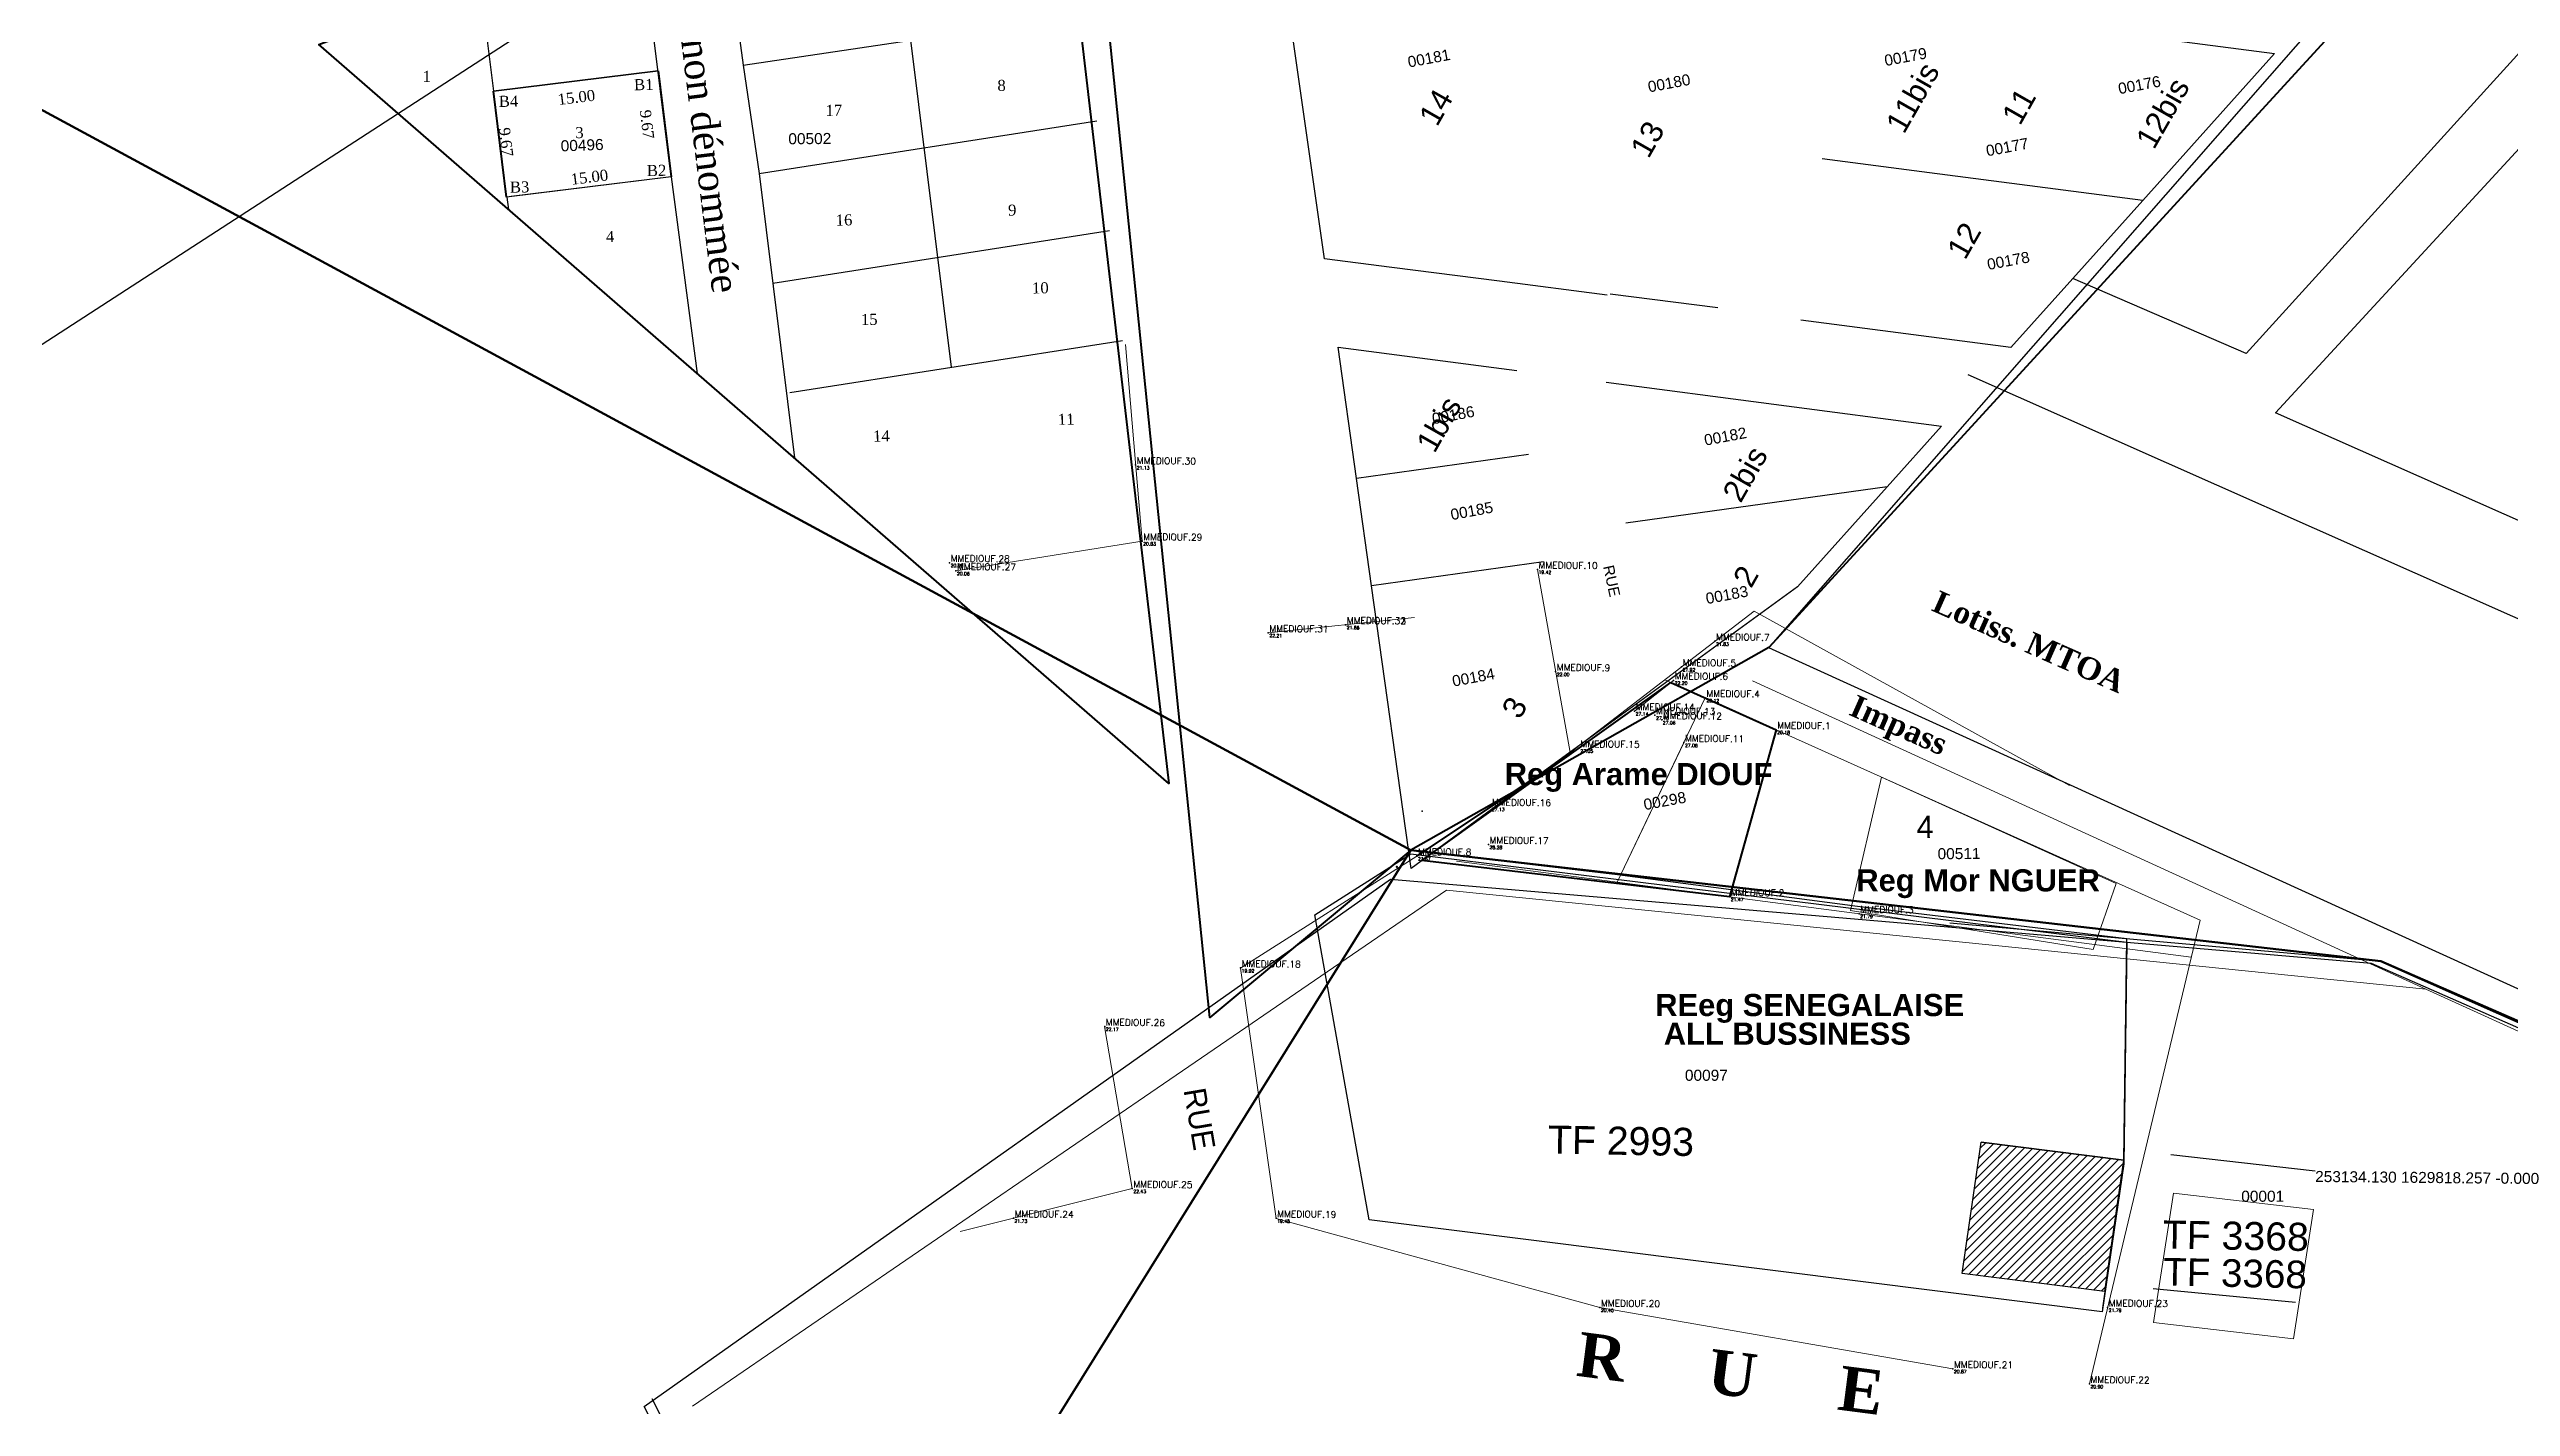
# Model space of a CAD drawing. Header units: metres. Extents: x 0 to 1324930, y 0 to 1631912.
# Drawn here: x 252929.1 to 253151.8, y 1629796.9 to 1629919.7 of the extents above; entities that cross this region are included whole.
import ezdxf
from ezdxf.enums import TextEntityAlignment as Align

# ---------------------------------------------------------------- set-up
doc = ezdxf.new("R2010")
doc.units = ezdxf.units.M
doc.header["$MEASUREMENT"] = 0
for name, color, linetype in [('A_revoir_niveau_0', 7, 'Continuous'), ('historique_numero_parcelle', 7, 'Continuous'), ('limites_parcelles', 7, 'Continuous'), ('limites_sections', 7, 'Continuous'), ('limites_tf', 7, 'Continuous'), ('numero_lot', 7, 'Continuous'), ('numero_parcelle', 7, 'Continuous'), ('toponymie', 7, 'Continuous')]:
    doc.layers.add(name, color=color, linetype=linetype)
for name, color, linetype, lineweight in [('ASSIETTE IMMAT', 7, 'Continuous', 0), ('Cotation Linéaire', 7, 'Continuous', 0), ('Numérotation', 7, 'Continuous', 0), ('Régularisation', 1, 'Continuous', 40), ('TF EN HATT', 5, 'Continuous', 13), ('TITRE FONCIER', 7, 'Continuous', 0), ('TopoAlt', 3, 'Continuous', 0), ('TopoMat', 4, 'Continuous', 0)]:
    doc.layers.add(name, color=color, linetype=linetype, lineweight=lineweight)
doc.styles.get("Standard").update_dxf_attribs({"font": 'txt.shx'})
doc.styles.add('Style-Arial', font='arial.ttf')
doc.styles.add('Style-Bodoni MT', font='BOD_R.TTF')
doc.styles.add('Style-txt', font='txt.shx')

# ---------------------------------------------------------------- blocks, each defined once
blk = doc.blocks.new('TCPOINT_26')
at = {"color": 0}
blk.add_point((0, 0), dxfattribs=at)
at = {"layer": 'TopoAlt'}
blk.add_attdef('ALT', text='', height=0.00075, dxfattribs=at).set_placement((0.00025, -0.00025), align=Align.TOP_LEFT)
at = {"layer": 'TopoMat'}
blk.add_attdef('MAT', (0.00025, 0.00025), '', height=0.00075, dxfattribs=at)
blk = doc.blocks.new('TCPOINT_159')
at = {"color": 0}
blk.add_point((0, 0), dxfattribs=at)
at = {"layer": 'TopoAlt'}
blk.add_attdef('ALT', text='', height=0.00762, dxfattribs=at).set_placement((0.00254, -0.00254), align=Align.TOP_LEFT)
at = {"layer": 'TopoMat'}
blk.add_attdef('MAT', (0.00254, 0.00254), '', height=0.01524, dxfattribs=at)

msp = doc.modelspace()

# ---------------------------------------------------------------- hatches: boundary and pattern name
at = {"layer": 'A_revoir_niveau_0'}
h = msp.add_hatch(dxfattribs=at)
h.set_pattern_fill('BAT_NORM', color=256, style=0, pattern_type=2)
h.set_pattern_definition([(45, (0, 0), (-0.39774756442, 0.39774756442), [])])
h.paths.add_polyline_path([(253103.906, 1629820.859), (253116.81, 1629819.24), (253115.091, 1629807.344), (253102.187, 1629808.963)])

# ---------------------------------------------------------------- linework, layer by layer
at = {"layer": 'A_revoir_niveau_0', "ltscale": 1000}
for p, q in [((252985.39011, 1629908.18388), (252982.48516, 1629931.71273)), ((253006.92413, 1629873.73475), (252953.51821, 1629920.16685)), ((252984.20522, 1629917.78102), (252969.31734, 1629915.95039)), ((252969.31734, 1629915.95039), (252983.44983, 1629917.68813)), ((252984.20522, 1629917.78102), (252969.82353, 1629916.01263)), ((252985.39011, 1629908.18388), (252970.50224, 1629906.35326)), ((252985.39011, 1629908.18388), (252987.7357, 1629890.41752))]:
    msp.add_line(p, q, dxfattribs=at)
at = {"layer": 'A_revoir_niveau_0', "color": 1, "lineweight": 40, "ltscale": 1000}
for p, q in [((252984.20522, 1629917.78102), (252985.39011, 1629908.18388)), ((252970.50224, 1629906.35326), (252969.31734, 1629915.95039))]:
    msp.add_line(p, q, dxfattribs=at)
at = {"layer": 'A_revoir_niveau_0', "color": 7, "linetype": 'Continuous', "lineweight": 0, "ltscale": 39.364261}
for p, q in [((253027.99535, 1629875.23843), (253026.48918, 1629893.04203)), ((253011.14265, 1629872.54774), (253027.99535, 1629875.23843)), ((253063.76007, 1629872.6709), (253066.71787, 1629856.10638)), ((253066.71787, 1629856.10638), (253083.36716, 1629868.89452)), ((253083.36716, 1629868.89452), (253111.91277, 1629853.14015)), ((253039.41106, 1629866.93526), (253052.63811, 1629868.32372)), ((253076.07952, 1629862.6384), (253072.5496, 1629859.85474)), ((253075.29743, 1629862.69625), (253123.7119, 1629840.9313)), ((253078.94961, 1629861.05439), (253070.98252, 1629844.38171)), ((253085.35377, 1629858.17537), (253081.15533, 1629843.05788)), ((253067.55177, 1629856.49556), (253059.53505, 1629851.21628)), ((253070.98252, 1629844.38171), (253077.01322, 1629857.00211)), ((253052.85364, 1629846.74089), (253036.90372, 1629836.61341)), ((253081.15533, 1629843.05788), (253056.44073, 1629846.27409)), ((253081.15533, 1629843.05788), (253122.91399, 1629837.58927)), ((253123.7119, 1629840.9313), (253113.69726, 1629798.98506)), ((253036.90372, 1629836.61341), (253040.11647, 1629813.96575)), ((253027.10293, 1629816.65523), (253024.60922, 1629831.31807)), ((253011.5512, 1629812.77372), (253027.10293, 1629816.65523)), ((253069.40496, 1629805.89478), (253040.11647, 1629813.96575)), ((253101.34277, 1629800.35174), (253069.40496, 1629805.89478))]:
    msp.add_line(p, q, dxfattribs=at)
at = {"layer": 'A_revoir_niveau_0', "color": 4, "linetype": 'Continuous', "lineweight": 40, "ltscale": 39.364261}
for p, q in [((253078.94961, 1629861.05439), (253085.35377, 1629858.17537)), ((253052.85364, 1629846.74089), (253067.55177, 1629856.49556))]:
    msp.add_line(p, q, dxfattribs=at)
at = {"layer": 'A_revoir_niveau_0'}
for p, q in [((253052.3, 1629847.28), (253071, 1629845.079)), ((253071, 1629845.079), (253092.707, 1629842.215)), ((253092.707, 1629842.215), (253117.08764, 1629839.29243)), ((253116.81, 1629819.24), (253117.08764, 1629839.29243)), ((253102.187, 1629808.963), (253103.906, 1629820.859)), ((253116.81, 1629819.24), (253103.906, 1629820.859)), ((253116.81, 1629819.24), (253114.8756, 1629805.85335)), ((253115.091, 1629807.344), (253116.81, 1629819.24)), ((253115.091, 1629807.344), (253102.187, 1629808.963))]:
    msp.add_line(p, q, dxfattribs=at)
at = {"layer": 'A_revoir_niveau_0', "ltscale": 1000, "flags": 128}
for points in [[(252989.71041, 1629934.51624), (252991.91245, 1629918.31223), (252993.36649, 1629908.50663), (252996.54324, 1629882.76008)], [(253005.49618, 1629930.41654), (253007.04615, 1629920.56172), (253010.7086, 1629890.97001)], [(252968.03595, 1629926.10621), (252969.31734, 1629915.95039)], [(252991.91245, 1629918.31223), (253022.76173, 1629922.89771)], [(252969.31734, 1629915.95039), (252970.50224, 1629906.35326)], [(252993.36649, 1629908.50663), (253023.89157, 1629913.26835)], [(252985.39011, 1629908.18388), (252970.91859, 1629906.40445)], [(252970.52784, 1629906.3564), (252970.66645, 1629905.25784)], [(252994.59168, 1629898.57681), (253025.05775, 1629903.32933)], [(252996.13298, 1629888.6963), (253026.22393, 1629893.3903)]]:
    msp.add_lwpolyline(points, dxfattribs=at)
at = {"layer": 'A_revoir_niveau_0', "color": 1, "lineweight": 30, "flags": 128}
msp.add_lwpolyline([(253043.62531, 1629841.43598), (253052.29531, 1629846.94098), (253117.08294, 1629838.95341), (253116.80531, 1629818.90098), (253114.8709, 1629805.51433), (253048.5555, 1629813.83459), (253043.62531, 1629841.43598)], dxfattribs=at)
at = {"layer": 'A_revoir_niveau_0', "flags": 128}
msp.add_lwpolyline([(253103.906, 1629820.859), (253116.81, 1629819.24), (253115.091, 1629807.344), (253102.187, 1629808.963), (253103.906, 1629820.859)], dxfattribs=at)
at = {"layer": 'A_revoir_niveau_0', "lineweight": 40, "ltscale": 39.364261}
msp.add_point((253051.05753, 1629845.76285, -22.10973), dxfattribs=at)
msp.add_point((253051.05753, 1629845.76285, -22.10973), dxfattribs=at)
at = {"layer": 'A_revoir_niveau_0', "color": 1, "lineweight": 53, "ltscale": 1000}
msp.add_3dface([(253019.671, 1629945.042), (253030.4199, 1629853.29631), (252953.51821, 1629920.16685)], dxfattribs=at)
at = {"layer": 'A_revoir_niveau_0', "ltscale": 1000}
msp.add_3dface([(252984.20522, 1629917.78102), (252985.39011, 1629908.18388), (252970.50224, 1629906.35326), (252969.31734, 1629915.95039)], dxfattribs=at)
at = {"layer": 'ASSIETTE IMMAT', "color": 2, "linetype": 'Continuous', "lineweight": 40}
msp.add_polyline3d([(253173.60872, 1629962.60402, 1.67957), (253084.70559, 1629865.60895, 2.06647), (253052.29576, 1629847.2923, 2.1081), (253034.12191, 1629832.13926, 2.15992), (253017.23959, 1629997.64119, 1.16052)], dxfattribs=at)
at = {"layer": 'limites_parcelles'}
for p, q in [((253206.49658, 1629978.86074), (253127.88644, 1629892.20027)), ((253130.55365, 1629886.84214), (253203.81078, 1629966.40166)), ((253044.48828, 1629900.78702), (253040.19342, 1629931.05131)), ((253110.90778, 1629921.90336), (253130.44163, 1629919.34576)), ((253130.44163, 1629919.34576), (253118.5214, 1629906.0513)), ((253099.24959, 1629908.57295), (253089.51772, 1629909.83889)), ((253108.99213, 1629907.30095), (253099.24959, 1629908.57295)), ((253118.5214, 1629906.0513), (253108.99213, 1629907.30095)), ((253118.5214, 1629906.0513), (253112.21151, 1629899.0119)), ((253050.58362, 1629900.00612), (253044.48828, 1629900.78702)), ((253060.32155, 1629898.75086), (253050.58362, 1629900.00612)), ((253070.05948, 1629897.49561), (253060.32155, 1629898.75086)), ((253080.0874, 1629896.34994), (253070.3434, 1629897.59452)), ((253112.21151, 1629899.0119), (253106.59511, 1629892.74616)), ((253127.88644, 1629892.20027), (253112.21151, 1629899.0119)), ((253106.59511, 1629892.74616), (253087.60208, 1629895.23648)), ((253047.38829, 1629880.90113), (253045.72518, 1629892.78017)), ((253045.72518, 1629892.78017), (253061.89522, 1629890.6656)), ((253069.98327, 1629889.61365), (253100.32456, 1629885.64488)), ((253102.68887, 1629890.3186), (253194.12346, 1629849.71547)), ((253159.96859, 1629873.79698), (253130.55365, 1629886.84214)), ((253100.32456, 1629885.64488), (253095.40648, 1629880.15887)), ((253062.95449, 1629883.08655), (253047.38829, 1629880.90113)), ((253048.74935, 1629871.17962), (253047.38829, 1629880.90113)), ((253095.40648, 1629880.15887), (253071.76731, 1629876.84893)), ((253095.40648, 1629880.15887), (253087.28174, 1629871.09591)), ((253064.31725, 1629873.35772), (253048.74935, 1629871.17962)), ((253052.32688, 1629845.62656), (253048.74935, 1629871.17962)), ((253087.28174, 1629871.09591), (253066.71235, 1629856.13467)), ((253066.71235, 1629856.13467), (253060.64109, 1629851.7187)), ((253060.64109, 1629851.7187), (253052.32688, 1629845.62656)), ((253101.07545, 1629840.6971), (253140.06562, 1629837.2331)), ((253140.06562, 1629837.2331), (253163.47235, 1629826.85024)), ((253121.07085, 1629819.74266), (253134.13046, 1629818.25731)), ((253132.33729, 1629806.36211), (253119.45652, 1629807.59979)), ((253000.72647, 1629764.13467), (252983.66977, 1629797.63085))]:
    msp.add_line(p, q, dxfattribs=at)
at = {"layer": 'limites_sections', "color": 112, "linetype": 'Continuous', "lineweight": 40, "flags": 128}
for points in [[(253271.08256, 1630189.80614), (253278.66491, 1630062.12861), (253370.89489, 1630071.74561), (253349.87463, 1629905.00727), (253292.36857, 1629875.25951), (253264.42056, 1629860.90563), (253283.21815, 1629825.84344), (253276.08156, 1629797.15961), (253264.68264, 1629775.42816), (253237.80426, 1629775.92513), (253235.59543, 1629794.86585), (253170.14815, 1629824.10855), (253140.06562, 1629837.2331), (253052.3, 1629847.28), (252785.96832, 1629991.31478), (252450.61003, 1630145.3448), (252531.29723, 1630284.32627), (252789.44045, 1630429.78295), (252981.38964, 1630375.00641), (253177.31661, 1630501.61916), (253238.7921, 1630544.17911), (253271.08256, 1630189.80614)], [(252399.35662, 1629947.88035), (252399.9722, 1630065.21566), (252450.61003, 1630145.3448), (252785.96832, 1629991.31478), (253052.29576, 1629847.2923), (253000.11128, 1629763.48946), (252919.31833, 1629642.67521), (252916.99241, 1629556.86646), (252794.47787, 1629392.61618), (252770.73085, 1629406.43238), (252527.00823, 1629543.96157), (252247.28198, 1629705.6787), (252399.35662, 1629947.88035)]]:
    msp.add_lwpolyline(points, close=True, dxfattribs=at)
msp.add_lwpolyline([(252919.31833, 1629642.67521), (253000.11128, 1629763.48946), (253052.3, 1629847.28), (253052.3, 1629847.28), (253140.06562, 1629837.2331), (253140.06562, 1629837.2331), (253235.59543, 1629794.86585), (253239.84941, 1629709.10854), (253258.48029, 1629694.07782), (253239.42311, 1629594.89294), (253296.43383, 1629591.04183), (253325.48823, 1629598.58362), (253335.48931, 1629603.43379), (253394.94697, 1629619.27583), (253463.16064, 1629612.88736), (253503.68044, 1629399.74735), (253514.63591, 1629393.29182), (253582.75022, 1629367.14207), (253645.72438, 1629332.79686), (253610.60438, 1629237.23282), (253568.74235, 1629208.53636), (253491.69353, 1628988.97111), (253348.98947, 1629069.99709), (252794.47787, 1629392.61618)], dxfattribs=at)
at = {"layer": 'limites_tf', "color": 5, "linetype": 'Continuous', "lineweight": 30}
msp.add_line((253084.70975, 1629865.59689), (253173.6121, 1629962.59422), dxfattribs=at)
at = {"layer": 'limites_tf', "color": 5, "linetype": 'Continuous', "lineweight": 30, "flags": 128}
for points in [[(252410.0397, 1630048.28654), (252358.30611, 1630362.22955), (252398.2866, 1630445.3774), (252401.49028, 1630452.27289), (252938.41044, 1630558.6742), (253024.84914, 1629955.52289), (252896.31673, 1629872.19852), (252442.54999, 1629851.09414), (252410.0397, 1630048.28654)], [(253201.05035, 1629984.01812), (253206.49647, 1629978.86062), (253199.62974, 1629971.59236), (253257.8306, 1629917.10795), (253250.96387, 1629909.83969), (253226.3078, 1629933.18999), (253168.62321, 1629872.13259), (253201.18793, 1629857.17968), (253171.66844, 1629825.98986), (253084.70975, 1629865.59689), (253168.30696, 1629961.02082), (253201.05035, 1629984.01812)], [(253162.64131, 1629826.7623), (253106.85683, 1629514.55332), (253047.72508, 1629526.8267), (252943.76993, 1629595.24506), (252948.57407, 1629643.7587), (252984.06534, 1629707.60922), (253000.11128, 1629763.48946), (252982.9399, 1629796.927), (253050.46066, 1629844.66632), (253100.19733, 1629840.39528), (253139.19914, 1629837.0649), (253162.64131, 1629826.7623)]]:
    msp.add_lwpolyline(points, close=True, dxfattribs=at)
at = {"layer": 'numero_lot', "color": 1, "linetype": 'Continuous', "lineweight": 40}
msp.add_3dface([(253075.84227, 1629862.45131), (253085.35377, 1629858.17537), (253081.15533, 1629843.05788), (253053.29869, 1629846.34025)], dxfattribs=at)
at = {"layer": 'Régularisation', "color": 1, "linetype": 'Continuous', "lineweight": 13}
msp.add_3dface([(253094.898, 1629853.885), (253116.13808, 1629844.26134), (253114.04526, 1629838.293), (253092.08093, 1629841.80393)], dxfattribs=at)
at = {"layer": 'TF EN HATT', "linetype": 'Continuous', "ltscale": 39.364261}
for p, q in [((253144.14517, 1629834.71513, -22.10973), (253083.22356, 1629862.60011, -22.10973)), ((252987.31538, 1629796.96957, -22.10973), (253055.54598, 1629843.66712, -22.10973)), ((253055.54598, 1629843.66712, -22.10973), (253105.20442, 1629838.63911, -22.10973)), ((253105.20442, 1629838.63911, -22.10973), (253144.14517, 1629834.71513, -22.10973)), ((253144.14517, 1629834.71513, -22.10973), (253167.42412, 1629824.05794, -22.10973)), ((253119.50306, 1629804.54792, -22.10973), (253121.30753, 1629816.24104, -22.10973)), ((253121.30753, 1629816.24104, -22.10973), (253133.9674, 1629814.75639, -22.10973)), ((253133.9674, 1629814.75639, -22.10973), (253132.16293, 1629803.06327, -22.10973)), ((253132.16293, 1629803.06327, -22.10973), (253119.50306, 1629804.54792, -22.10973))]:
    msp.add_line(p, q, dxfattribs=at)

# ---------------------------------------------------------------- block references
at = {"layer": 'toponymie', "ltscale": 39.364261, "xscale": 39.364261, "yscale": 39.364261, "zscale": 39.364261, "rotation": 359.3981}
for p, values in [((253027.4148, 1629882.12889, -0.98585), {'MAT': 'MMEDIOUF.30', 'ALT': '21.13'}), ((253027.9974, 1629875.24241, -1.28581), {'MAT': 'MMEDIOUF.29', 'ALT': '20.83'}), ((253010.57546, 1629873.28663, -2.0487), {'MAT': 'MMEDIOUF.28', 'ALT': '20.06'}), ((253011.14469, 1629872.55172, -2.0567), {'MAT': 'MMEDIOUF.27', 'ALT': '20.06'}), ((253063.76211, 1629872.67488, -2.6916), {'MAT': 'MMEDIOUF.10', 'ALT': '19.42'}), ((253039.4131, 1629866.93924, 0.09799), {'MAT': 'MMEDIOUF.31', 'ALT': '22.21'}), ((253046.41411, 1629867.66761, -0.46293), {'MAT': 'MMEDIOUF.33', 'ALT': '21.65'}), ((253046.41818, 1629867.67457, -0.47393), {'MAT': 'MMEDIOUF.32', 'ALT': '21.64'}), ((253079.82434, 1629866.17573, -0.28596), {'MAT': 'MMEDIOUF.7', 'ALT': '21.83'}), ((253065.41283, 1629863.43039, -0.11598), {'MAT': 'MMEDIOUF.9', 'ALT': '22.00'}), ((253076.80122, 1629863.8537, -0.18897), {'MAT': 'MMEDIOUF.5', 'ALT': '21.92'}), ((253076.08156, 1629862.64238, 0.08799), {'MAT': 'MMEDIOUF.6', 'ALT': '22.20'}), ((253072.55164, 1629859.85872, 5.02326), {'MAT': 'MMEDIOUF.14', 'ALT': '27.14'}), ((253074.39951, 1629859.48134, 5.04725), {'MAT': 'MMEDIOUF.13', 'ALT': '27.16'}), ((253075.00505, 1629859.06302, 4.95027), {'MAT': 'MMEDIOUF.12', 'ALT': '27.06'}), ((253078.95165, 1629861.05837, 0.005), {'MAT': 'MMEDIOUF.4', 'ALT': '22.12'}), ((253077.01526, 1629857.00609, 4.94127), {'MAT': 'MMEDIOUF.11', 'ALT': '27.06'}), ((253085.35581, 1629858.17935, -1.93271), {'MAT': 'MMEDIOUF.1', 'ALT': '20.18'}), ((253067.55381, 1629856.49954, 4.93727), {'MAT': 'MMEDIOUF.15', 'ALT': '27.05'}), ((253059.53709, 1629851.22026, 5.02026), {'MAT': 'MMEDIOUF.16', 'ALT': '27.13'}), ((253052.85569, 1629846.74487, -0.44393), {'MAT': 'MMEDIOUF.8', 'ALT': '21.67'}), ((253059.33201, 1629847.78473, 6.17009), {'MAT': 'MMEDIOUF.17', 'ALT': '28.28'}), ((253081.15737, 1629843.06186, -0.6409), {'MAT': 'MMEDIOUF.2', 'ALT': '21.47'}), ((253092.86218, 1629841.52903, -0.32295), {'MAT': 'MMEDIOUF.3', 'ALT': '21.79'}), ((253036.90576, 1629836.61739, -2.18868), {'MAT': 'MMEDIOUF.18', 'ALT': '19.92'}), ((253024.61126, 1629831.32205, 0.05799), {'MAT': 'MMEDIOUF.26', 'ALT': '22.17'}), ((253027.10497, 1629816.65921, 0.31195), {'MAT': 'MMEDIOUF.25', 'ALT': '22.43'}), ((253016.35979, 1629813.97735, -0.37994), {'MAT': 'MMEDIOUF.24', 'ALT': '21.73'}), ((253040.11851, 1629813.96973, -2.66061), {'MAT': 'MMEDIOUF.19', 'ALT': '19.45'}), ((253069.407, 1629805.89876, -1.71275), {'MAT': 'MMEDIOUF.20', 'ALT': '20.40'}), ((253115.34978, 1629805.90206, -0.32195), {'MAT': 'MMEDIOUF.23', 'ALT': '21.79'}), ((253101.34481, 1629800.35572, -1.23982), {'MAT': 'MMEDIOUF.21', 'ALT': '20.87'}), ((253113.6993, 1629798.98904, -1.21782), {'MAT': 'MMEDIOUF.22', 'ALT': '20.90'})]:
    msp.add_blockref('TCPOINT_159', p, dxfattribs=at).add_auto_attribs(values)
at = {"layer": 'toponymie', "xscale": 1000, "yscale": 1000, "zscale": 1000}
msp.add_blockref('TCPOINT_26', (253053.33815, 1629850.79541), dxfattribs=at)

# ---------------------------------------------------------------- texts
at = {"layer": 'Cotation Linéaire', "attachment_point": 8, "line_spacing_factor": 0.6}
for s, insert, char_height, rotation in [('\\fTimes New Roman|b0|i0|c00|p23;Rue non dénommée', (252987.23566, 1629912.5541), 2.5, 277.0383149), ('\\fTimes New Roman|b0|i0|c00|p23;15.00', (252976.8804, 1629914.87677), 1, 7.0099664), ('\\fTimes New Roman|b0|i0|c00|p23;9.67', (252982.69478, 1629912.88145), 1, 277.0383149), ('\\fTimes New Roman|b0|i0|c00|p23;9.67', (252969.94421, 1629911.28239), 1, 277.0383149), ('\\fTimes New Roman|b0|i0|c00|p23;15.00', (252978.06049, 1629907.65819), 1, 7.0099664)]:
    msp.add_mtext(s, dxfattribs=dict(at, insert=insert, char_height=char_height, rotation=rotation))
at = {"layer": 'historique_numero_parcelle', "color": 7, "linetype": 'Continuous', "lineweight": 0, "style": 'Style-Arial'}
msp.add_text('00496', height=1, rotation=2.10413, dxfattribs=at).set_placement((252975.37652, 1629911.49453, -1.032), align=Align.TOP_LEFT)
at = {"layer": 'numero_lot', "color": 7, "linetype": 'Continuous', "lineweight": 0, "style": 'Style-Arial'}
for s, rotation, p in [('11bis', 60.38774, (253095.18337, 1629912.97494)), ('14', 60.38774, (253052.93963, 1629913.64345)), ('11', 60.38774, (253105.6811, 1629913.7437)), ('12bis', 60.38774, (253117.80394, 1629911.5673)), ('13', 60.38774, (253072.07149, 1629910.75309)), ('12', 60.38774, (253100.71827, 1629901.57995)), ('1bis', 60.38774, (253052.70656, 1629884.08751)), ('2bis', 60.38774, (253080.40968, 1629879.59103)), ('2', 60.38774, (253081.35493, 1629871.87971)), ('3', 60.38774, (253060.43009, 1629860.01317)), ('4', 0.38774, (253098.05068, 1629850.38279))]:
    msp.add_text(s, height=2, rotation=rotation, dxfattribs=at).set_placement(p, align=Align.TOP_LEFT)
at = {"layer": 'numero_parcelle', "color": 5, "lineweight": 0, "style": 'Style-Arial'}
for s, rotation, p in [('00179', 10.56223, (253095.07038, 1629919.19805)), ('00181', 10.56223, (253051.94751, 1629919.06457)), ('00180', 10.56223, (253073.67638, 1629916.8155)), ('00176', 10.56223, (253116.2233, 1629916.65365)), ('00502', 0.43413, (252995.98753, 1629912.14174)), ('00177', 10.56223, (253104.26737, 1629911.03238)), ('00178', 10.56223, (253104.36827, 1629900.74967)), ('00186', 10.56223, (253054.14551, 1629886.78664)), ('00182', 10.56223, (253078.7655, 1629884.85563)), ('00185', 10.56223, (253055.82246, 1629878.11265)), ('00183', 10.56223, (253078.9062, 1629870.51777)), ('00184', 10.56223, (253055.97027, 1629863.05066)), ('00298', 10.56223, (253073.28765, 1629851.8749)), ('00511', 0.43413, (253099.96163, 1629847.45347))]:
    msp.add_text(s, height=1, rotation=rotation, dxfattribs=at).set_placement(p, align=Align.TOP_LEFT)
at = {"layer": 'numero_parcelle', "color": 5, "char_height": 1, "attachment_point": 1, "rotation": 0.0028075, "line_spacing_factor": 0.6, "style": 'Style-txt'}
for s, insert in [('\\fArial|b0|i0|c00|p39;00097', (253077.10694, 1629827.41166)), ('\\fArial|b0|i0|c00|p39;00001', (253127.43984, 1629816.46628))]:
    msp.add_mtext(s, dxfattribs=dict(at, insert=insert))
at = {"layer": 'Numérotation', "char_height": 1, "attachment_point": 5, "rotation": 1.0681127, "line_spacing_factor": 0.6}
for s, insert in [('\\fTimes New Roman|b0|i0|c00|p23;1', (252963.27363, 1629917.28945)), ('\\fTimes New Roman|b0|i0|c00|p23;B4', (252970.67273, 1629915.03751)), ('\\fTimes New Roman|b0|i0|c00|p23;B1', (252982.90867, 1629916.54581)), ('\\fTimes New Roman|b0|i0|c00|p23;8', (253015.28262, 1629916.4635)), ('\\fTimes New Roman|b0|i0|c00|p23;17', (253000.10903, 1629914.22294)), ('\\fTimes New Roman|b0|i0|c00|p23;3', (252977.09632, 1629912.198)), ('\\fTimes New Roman|b0|i0|c00|p23;B2', (252984.07102, 1629908.7762)), ('\\fTimes New Roman|b0|i0|c00|p23;B3', (252971.67656, 1629907.27313)), ('\\fTimes New Roman|b0|i0|c00|p23;16', (253001.03258, 1629904.29249)), ('\\fTimes New Roman|b0|i0|c00|p23;9', (253016.24699, 1629905.18039)), ('\\fTimes New Roman|b0|i0|c00|p23;4', (252979.86397, 1629902.8027)), ('\\fTimes New Roman|b0|i0|c00|p23;10', (253018.79132, 1629898.14346)), ('\\fTimes New Roman|b0|i0|c00|p23;15', (253003.31161, 1629895.29295)), ('\\fTimes New Roman|b0|i0|c00|p23;11', (253021.12391, 1629886.27296)), ('\\fTimes New Roman|b0|i0|c00|p23;14', (253004.41292, 1629884.7558))]:
    msp.add_mtext(s, dxfattribs=dict(at, insert=insert))
at = {"layer": 'Régularisation', "color": 1, "linetype": 'Continuous', "lineweight": 40, "char_height": 2, "attachment_point": 1, "style": 'Style-Arial'}
for s, insert, line_spacing_factor in [('\\fArial|b1|i0|c00|p39;Reg Arame DIOUF', (253060.80816, 1629855.16383, 0), 0.6), ('\\fArial|b1|i0|c00|p39;Reg Mor NGUER', (253092.6145, 1629845.5458, 0), 0.6), ('\\fArial|b1|i0|c00|p39;REeg SENEGALAISE\\P ALL BUSSINESS', (253074.42044, 1629834.2652), 0.776524)]:
    msp.add_mtext(s, dxfattribs=dict(at, insert=insert, line_spacing_factor=line_spacing_factor))
at = {"layer": 'TF EN HATT', "linetype": 'Continuous', "style": 'Style-Arial'}
msp.add_text('TF 3368', height=2.499631, rotation=358.80284, dxfattribs=at).set_placement((253120.40529, 1629810.39448, -22.10973), align=Align.TOP_LEFT)
at = {"layer": 'TITRE FONCIER', "color": 2, "linetype": 'Continuous', "lineweight": 0, "style": 'Style-Arial'}
for s, p in [('TF 2993', (253064.7425, 1629822.36849)), ('TF 3368', (253120.36488, 1629813.77688))]:
    msp.add_text(s, height=2.54, rotation=359.0028, dxfattribs=at).set_placement(p, align=Align.TOP_LEFT)
at = {"layer": 'toponymie', "color": 7, "linetype": 'Continuous', "lineweight": 0}
for height, rotation, style, p in [(0.982304, 282.289313, 'Style-Arial', (253069.69665, 1629872.94384)), (1.999704, 279.65196, 'Style-Bodoni MT', (253031.73666, 1629825.57906))]:
    msp.add_text('RUE', height=height, rotation=rotation, dxfattribs=dict(at, style=style)).set_placement(p)
at = {"layer": 'toponymie', "color": 1, "linetype": 'Continuous', "lineweight": 13, "style": 'Style-Arial'}
msp.add_text('253134.130 1629818.257 -0.000', height=1, rotation=359.4681, dxfattribs=at).set_placement((253134.13046, 1629818.25731), align=Align.TOP_LEFT)
at = {"layer": 'toponymie', "attachment_point": 1}
for s, insert, char_height, width, rotation in [('\\fTimes New Roman|b1|i0|c00|p23;Lotiss. MTOA', (253100.13042, 1629870.82119), 2, 19.991747, 336.0972103), ('\\fTimes New Roman|b1|i0|c00|p23;Impass', (253092.64448, 1629861.39159), 2, 19.991747, 336.0972103), ('\\fTimes New Roman|b1|i0|c00|p23;R     U     E', (253067.68381, 1629803.69871), 4, 64.543483, 352.6305421)]:
    msp.add_mtext(s, dxfattribs=dict(at, insert=insert, char_height=char_height, width=width, rotation=rotation))

doc.saveas('drawing.dxf')
